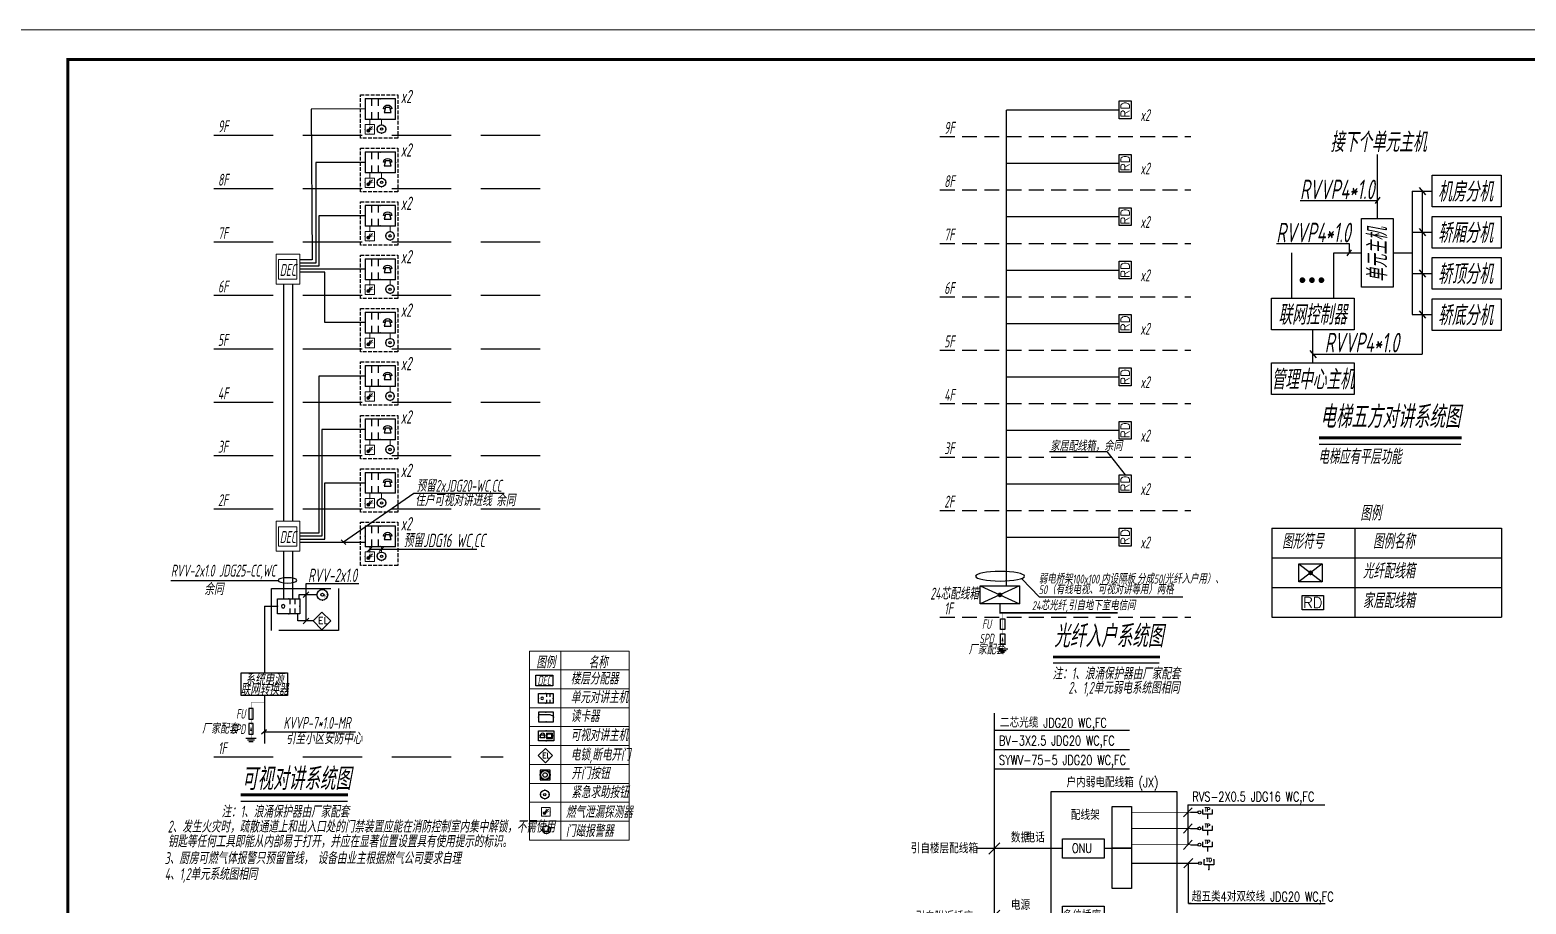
# Model space of a CAD drawing. Extents: x 5031545 to 5313844, y -886381 to -283477.
# Drawn here: x 5230969 to 5281361, y -737644 to -708181 of the extents above; entities that cross this region are included whole.
import ezdxf
from ezdxf.enums import TextEntityAlignment as Align

# ---------------------------------------------------------------- set-up
doc = ezdxf.new("R2010")
doc.units = 0
doc.header["$LTSCALE"] = 1000
doc.header["$MEASUREMENT"] = 0
doc.linetypes.add('DASH', pattern=[0.35, 0.25, -0.1])
doc.linetypes.add('DASHED', pattern=[0.75, 0.5, -0.25])
doc.layers.get('0').update_dxf_attribs({"linetype": 'CONTINUOUS'})
for name, color, linetype in [('1-弱电', 3, 'CONTINUOUS'), ('1-弱电1', 3, 'CONTINUOUS'), ('DIM-照明', 7, 'CONTINUOUS'), ('EQUIP-安防', 3, 'CONTINUOUS'), ('EQUIP-通讯', 3, 'CONTINUOUS'), ('T-消防设备', 3, 'CONTINUOUS'), ('T-通用', 7, 'CONTINUOUS'), ('TEL_TEXT', 7, 'CONTINUOUS'), ('WIRE-SECU-1', 30, 'CONTINUOUS'), ('WIRE-照明', 2, 'CONTINUOUS'), ('WIRE-通讯', 4, 'CONTINUOUS'), ('照明平面导线层', 3, 'CONTINUOUS'), ('电气', 6, 'CONTINUOUS')]:
    doc.layers.add(name, color=color, linetype=linetype)
for name, color, linetype, lineweight in [('EQUIP-消防', 3, 'CONTINUOUS', 20), ('图框', 147, 'CONTINUOUS', 20), ('文字彩图', 7, 'CONTINUOUS', 0)]:
    doc.layers.add(name, color=color, linetype=linetype, lineweight=lineweight)
doc.styles.add('-黑体', font='simhei.ttf', dxfattribs={"width": 0.8})
doc.styles.add('1常用弱电', font='SIMPLEX.shx', dxfattribs={"width": 0.8, "height": 3.5, "bigfont": 'HZTXT.shx'})
doc.styles.add('_COMPLEX', font='COMPLEX', dxfattribs={"width": 0.6})
doc.styles.add('_TCH_LABEL', font='COMPLEX', dxfattribs={"bigfont": 'GBCBIG'})
doc.styles.add('_TEL_DIM', font='simplex.shx', dxfattribs={"width": 0.8, "height": 3.5, "bigfont": 'hztxt.shx'})
doc.styles.add('DX', font='romans.shx', dxfattribs={"width": 0.8, "bigfont": 'hztxt.shx'})
doc.styles.add('HZTXT', font='gbeitc.shx', dxfattribs={"width": 0.8, "height": 400, "bigfont": 'hztxt.shx'})
doc.styles.add('SM1', font='realsz.shx', dxfattribs={"width": 0.75, "bigfont": 'realhz.shx'})
doc.styles.get("Standard").update_dxf_attribs({"font": 'gbenor.shx', "bigfont": 'gbcbig.shx'})

# ---------------------------------------------------------------- blocks, each defined once
blk = doc.blocks.new('$equip$00002647')
at = {"linetype": 'Continuous'}
for p, q in [((-0.63, -0.415), (-0.63, 0.415)), ((-0.63, -0.415), (-0.63, 0.415)), ((-0.63, 0.415), (0.62, 0.415)), ((0.066, 0.129), (0.066, 0.415)), ((0.345, 0.129), (0.345, 0.415)), ((0.62, 0.415), (0.62, -0.415)), ((0.62, -0.415), (-0.63, -0.415)), ((0.066, -0.415), (0.066, -0.129)), ((0.345, -0.415), (0.345, -0.129))]:
    blk.add_line(p, q, dxfattribs=at)
at = {"const_width": 0.05}
blk.add_lwpolyline([(-0.63, 0.415), (0.62, 0.415), (0.62, -0.415), (-0.63, -0.415), (-0.63, 0.415), (0.62, 0.415)], dxfattribs=at)
at = {"linetype": 'Continuous'}
for start, end in [(0, 180), (180, 0)]:
    blk.add_arc((-0.32, 0), 0.1, start, end, dxfattribs=at)
at = {"color": 1}
for p in [(-0.63, 0), (-0.005, 0.415), (0.62, 0), (-0.005, -0.415)]:
    blk.add_point(p, dxfattribs=at)
at = {"color": 7, "style": '_TEL_DIM', "flags": 1}
blk.add_attdef('A', text='', height=0.000025, dxfattribs=at).set_placement((0, 0), align=Align.MIDDLE_CENTER)
blk = doc.blocks.new('3电锁')
at = {"layer": '1-弱电1'}
for p, q in [((0, 743), (-372, 372)), ((372, 372), (0, 743)), ((-372, 372), (0, 0)), ((0, 0), (372, 372))]:
    blk.add_line(p, q, dxfattribs=at)
at = {"layer": '1-弱电1', "style": '1常用弱电'}
blk.add_text('EL', height=277.7, dxfattribs=at).set_placement((-160, 247))
blk = doc.blocks.new('$equip$00002479')
at = {"const_width": 0.04}
blk.add_lwpolyline([(-0.3, 0, 1), (0.3, 0, 1), (-0.3, 0, 0.942883)], format="xyb", dxfattribs=at)
for radius in [0.3, 0.0841]:
    blk.add_circle((0, 0), radius)
for p in [(-0.3, 0), (0, 0.3), (0.3, 0), (0, -0.3)]:
    blk.add_point(p)
at = {"color": 7, "style": '_TEL_DIM', "flags": 1}
blk.add_attdef('A', text='', height=0.00002, dxfattribs=at).set_placement((0, 0), align=Align.MIDDLE_CENTER)
blk = doc.blocks.new('$equip$00001887')
at = {"color": 0, "linetype": 'Continuous'}
for p, q in [((-0.75, 0.5), (0.75, 0.5)), ((-0.75, -0.5), (-0.75, 0.5)), ((-0.63, 0.02), (-0.53, 0.02)), ((-0.59, -0.21), (-0.51, 0.09)), ((-0.51, 0.09), (-0.51, 0.09)), ((-0.51, 0.09), (-0.22, 0.09)), ((-0.22, 0.09), (-0.14, -0.21)), ((-0.19, 0.02), (-0.09, 0.02)), ((0.03, 0.26), (0.03, -0.26)), ((0.03, 0.26), (0.61, 0.26)), ((0.08, 0.17), (0.16, 0.18)), ((0.08, 0.17), (0.08, -0.16)), ((0.16, 0.18), (0.22, 0.2)), ((0.22, 0.2), (0.27, 0.21)), ((0.27, 0.21), (0.32, 0.21)), ((0.32, 0.21), (0.36, 0.21)), ((0.36, 0.21), (0.42, 0.2)), ((0.42, 0.2), (0.48, 0.18)), ((0.48, 0.18), (0.56, 0.17)), ((0.56, -0.16), (0.56, 0.17)), ((0.61, -0.26), (0.61, 0.26)), ((0.75, 0.5), (0.75, -0.5)), ((0.75, -0.5), (-0.75, -0.5)), ((-0.14, -0.21), (-0.59, -0.21)), ((0.03, -0.26), (0.61, -0.26)), ((0.16, -0.18), (0.08, -0.16)), ((0.22, -0.19), (0.16, -0.18)), ((0.27, -0.2), (0.22, -0.19)), ((0.32, -0.2), (0.27, -0.2)), ((0.36, -0.2), (0.32, -0.2)), ((0.42, -0.19), (0.36, -0.2)), ((0.48, -0.18), (0.42, -0.19)), ((0.56, -0.16), (0.48, -0.18))]:
    blk.add_line(p, q, dxfattribs=at)
blk.add_arc((-0.36, -0.02), 0.27, 6.9897, 173.0103, dxfattribs=at)
for p in [(-0.75, 0), (0, 0.5), (0.75, 0), (0, -0.5)]:
    blk.add_point(p)
at = {"layer": 'TEL_TEXT', "style": '_TEL_DIM', "flags": 1}
blk.add_attdef('A', text='', height=0.00002, dxfattribs=at).set_placement((0, 0), align=Align.MIDDLE_CENTER)
blk = doc.blocks.new('3开门按钮')
at = {"layer": '1-弱电1'}
for p, q in [((-250, 500), (-250, 0)), ((250, 500), (-250, 500)), ((-250, 0), (250, 0)), ((250, 0), (250, 500))]:
    blk.add_line(p, q, dxfattribs=at)
for major_axis, start_param, end_param in [((-1, 249), 2.35396, 8.637145), ((0, 226), -0.7841767626591614, 5.499008544520425), ((-1, 113), 2.351312, 8.634497)]:
    blk.add_ellipse((3, 251), major_axis=major_axis, ratio=1, start_param=start_param, end_param=end_param, dxfattribs=at)
blk = doc.blocks.new('$equip$00001600')
for p, q in [((0.5, 0), (-0.5, 0)), ((-0.5, 0), (-0.5, -1)), ((0.5, -1), (0.5, 0)), ((-0.5, -1), (0.5, -1)), ((-0.15, -0.65), (0.3, -0.2)), ((-0.15, -0.65), (0.05, -0.2)), ((-0.15, -0.65), (0.3, -0.45))]:
    blk.add_line(p, q)
blk.add_circle((-0.15, -0.65), 0.158)
for p in [(0, 0), (-0.5, -0.5), (0, -1), (0.5, -0.5)]:
    blk.add_point(p)
for points in [[(-0.29, -0.57), (-0.01, -0.57), (-0.31, -0.65), (0.01, -0.65)], [(-0.29, -0.73), (-0.01, -0.73), (-0.31, -0.65), (0.01, -0.65)], [(-0.23, -0.51), (-0.07, -0.51), (-0.29, -0.57), (-0.01, -0.57)], [(-0.23, -0.79), (-0.07, -0.79), (-0.29, -0.73), (-0.01, -0.73)], [(-0.15, -0.49), (-0.15, -0.49), (-0.23, -0.51), (-0.07, -0.51)], [(-0.15, -0.81), (-0.15, -0.81), (-0.23, -0.79), (-0.07, -0.79)]]:
    blk.add_solid(points)
at = {"flags": 9}
blk.add_attdef('A', (0, 0), '', height=0.00002, dxfattribs=at)
blk.add_attdef('B', text='', height=0.4, dxfattribs=at).set_placement((0.78, -0.7), align=Align.MIDDLE_CENTER)
blk = doc.blocks.new('$equip$00002617')
for p, q in [((0.63, 0.42), (-0.62, 0.42)), ((-0.62, 0.42), (-0.62, -0.41)), ((-0.62, 0.22), (0.33, 0.22)), ((0.33, 0.22), (0.63, 0.08)), ((0.63, -0.41), (0.63, 0.42)), ((-0.62, -0.41), (0.63, -0.41))]:
    blk.add_line(p, q)
at = {"linetype": 'Continuous', "const_width": 0.04}
blk.add_lwpolyline([(-0.62, 0.42), (0.63, 0.42), (0.63, -0.41), (-0.62, -0.41)], close=True, dxfattribs=at)
at = {"color": 1}
for p in [(-0.62, 0), (0, 0.42), (0.63, 0), (0.02, -0.41)]:
    blk.add_point(p, dxfattribs=at)
at = {"color": 7, "style": '_TEL_DIM', "flags": 1}
blk.add_attdef('A', text='', height=0.000025, dxfattribs=at).set_placement((0, 0), align=Align.MIDDLE_CENTER)
blk = doc.blocks.new('$equip$00002628')
at = {"linetype": 'Continuous'}
for p, q in [((-0.625, 0.415), (0.625, 0.415)), ((-0.625, -0.415), (-0.625, 0.415)), ((-0.472, 0.01), (-0.409, 0.01)), ((-0.446, -0.138), (-0.395, 0.058)), ((-0.395, 0.058), (-0.395, 0.058)), ((-0.395, 0.058), (-0.206, 0.058)), ((-0.206, 0.058), (-0.155, -0.138)), ((-0.191, 0.01), (-0.129, 0.01)), ((0.071, 0.129), (0.071, 0.415)), ((0.35, 0.129), (0.35, 0.415)), ((0.625, 0.415), (0.625, -0.415)), ((0.625, -0.415), (-0.625, -0.415)), ((-0.155, -0.138), (-0.446, -0.138)), ((0.071, -0.415), (0.071, -0.129)), ((0.35, -0.415), (0.35, -0.129))]:
    blk.add_line(p, q, dxfattribs=at)
at = {"const_width": 0.04}
blk.add_lwpolyline([(-0.625, 0.415), (0.625, 0.415), (0.625, -0.415), (-0.625, -0.415), (-0.625, 0.415), (0.625, 0.415)], dxfattribs=at)
at = {"linetype": 'Continuous'}
blk.add_arc((-0.3, -0.011), 0.173, 6.98974, 173.01026, dxfattribs=at)
for p in [(-0.625, 0), (0, 0.415), (0, -0.415), (0.625, 0)]:
    blk.add_point(p)
at = {"color": 7, "style": '_TEL_DIM', "flags": 1}
blk.add_attdef('A', text='', height=0.000025, dxfattribs=at).set_placement((0, 0), align=Align.MIDDLE_CENTER)
blk = doc.blocks.new('A$C18BE6784')
at = {"layer": 'EQUIP-安防', "linetype": 'ByBlock', "xscale": 400, "yscale": 400, "zscale": 400}
blk.add_blockref('$equip$00002479', (-47, 62), dxfattribs=at)
at = {"layer": 'EQUIP-安防', "color": 7, "linetype": 'ByBlock', "style": 'SM1', "width": 0.75}
blk.add_text('K', height=71.8, dxfattribs=at).set_placement((0, 0))
blk = doc.blocks.new('CNS-FXX')
blk.add_lwpolyline([(0, -307), (0, 307), (782, 307), (782, -307)], close=True)
at = {"layer": 'T-通用', "linetype": 'Continuous'}
for p, q in [((782, 307), (0, -307)), ((0, 307), (782, -307))]:
    blk.add_line(p, q, dxfattribs=at)
at = {"layer": 'T-通用', "linetype": 'Continuous', "const_width": 79.4}
blk.add_lwpolyline([(351, 0, 1), (431, 0, 1)], format="xyb", close=True, dxfattribs=at)
blk = doc.blocks.new('CNS-TC4')
at = {"color": 130}
blk.add_lwpolyline([(-300, 200), (300, 200), (300, -200), (-300, -200)], close=True, dxfattribs=at)
at = {"color": 7, "style": '1常用弱电'}
blk.add_text('RD', height=300, dxfattribs=at).set_placement((0, 0), align=Align.MIDDLE)
blk = doc.blocks.new('$equip$00002621')
for p, q in [((-0.19, 0.1), (-0.19, -0.1)), ((0.19, -0.1), (0.19, 0.1)), ((-0.19, -0.1), (0.19, -0.1))]:
    blk.add_line(p, q)
at = {"const_width": 0.04}
blk.add_lwpolyline([(-0.3, 0, 1), (0.3, 0, 1), (-0.3, 0, 0.702733)], format="xyb", dxfattribs=at)
blk.add_circle((0, 0), 0.3)
at = {"color": 1}
for p in [(-0.3, 0), (0, 0.3), (0.3, 0), (0, -0.3)]:
    blk.add_point(p, dxfattribs=at)
at = {"color": 7, "style": '_TEL_DIM', "flags": 1}
blk.add_attdef('A', text='', height=0.000025, dxfattribs=at).set_placement((0, 0), align=Align.MIDDLE_CENTER)
blk = doc.blocks.new('A$C4AE13D6C')
at = {"linetype": 'ByBlock'}
for p, q in [((877, 1052), (877, 3213)), ((2284, 2100), (2495, 1853)), ((-1726, 1662), (877, 1662)), ((955, 1768), (800, 1556)), ((2052, 1976), (2052, -2188)), ((2052, 1976), (2728, 1976)), ((2390, 1976), (2390, -3524)), ((2052, 588), (2728, 588)), ((2284, 712), (2495, 465)), ((-2525, 210), (-77, 210)), ((0, 0), (-154, -212)), ((-77, 210), (-77, -106)), ((-2000, -1633), (-2000, -106)), ((-588, -1633), (-588, -106)), ((-588, -106), (342, -106)), ((1412, -106), (2052, -106)), ((2052, -800), (2728, -800)), ((2284, -677), (2495, -924)), ((2052, -2188), (2728, -2188)), ((2284, -2065), (2495, -2312)), ((-1294, -3815), (-1294, -2703)), ((-1400, -3401), (-1188, -3648)), ((-1294, -3524), (2390, -3524))]:
    blk.add_line(p, q, dxfattribs=at)
for points in [[(2728, 2511), (5043, 2511), (5043, 1441), (2728, 1441)], [(342, -1264), (342, 1052), (1412, 1052), (1412, -1264)], [(2728, 1123), (5043, 1123), (5043, 53), (2728, 53)], [(2728, -265), (5043, -265), (5043, -1335), (2728, -1335)], [(-2688, -1633), (100, -1633), (100, -2703), (-2688, -2703)], [(2728, -1653), (5043, -1653), (5043, -2723), (2728, -2723)], [(-2688, -3815), (100, -3815), (100, -4885), (-2688, -4885)]]:
    blk.add_lwpolyline(points, close=True, dxfattribs=at)
at = {"layer": 'DIM-照明', "color": 7, "ltscale": 4}
blk.add_line((-1088, -6553), (3692, -6553), dxfattribs=at)
at = {"layer": 'DIM-照明', "const_width": 96}
for points in [[(-1694, -1027, 1), (-1598, -1027, 1)], [(-1374, -1027, 1), (-1278, -1027, 1)], [(-1054, -1027, 1), (-958, -1027, 1)]]:
    blk.add_lwpolyline(points, format="xyb", close=True, dxfattribs=at)
at = {"layer": 'DIM-照明', "color": 7, "ltscale": 4, "const_width": 98.5}
blk.add_lwpolyline([(-1089, -6337), (3716, -6337)], dxfattribs=at)
at = {"layer": 'DIM-照明', "color": 7, "style": 'HZTXT', "width": 0.7}
for s, p in [('接下个单元主机', (-705, 3623)), ('RVVP4*1.0', (-1728, 2029)), ('机房分机', (2916, 1949)), ('RVVP4*1.0', (-2527, 577)), ('轿厢分机', (2916, 560)), ('轿顶分机', (2916, -828)), ('联网控制器', (-2464, -2196)), ('轿底分机', (2916, -2216)), ('RVVP4*1.0', (-896, -3132)), ('管理中心主机', (-2697, -4378))]:
    blk.add_text(s, height=660, dxfattribs=at).set_placement(p, align=Align.MIDDLE_LEFT)
blk.add_text('单元主机', height=660, rotation=90, dxfattribs=at).set_placement((883, -1092), align=Align.MIDDLE_LEFT)
blk.add_text('电梯五方对讲系统图', height=750, dxfattribs=at).set_placement((-1055, -6009))
at = {"layer": 'DIM-照明', "style": 'HZTXT', "width": 0.7}
blk.add_text('电梯应有平层功能', height=500, dxfattribs=at).set_placement((-1116, -7226))
blk = doc.blocks.new('A$C34D655C4')
at = {"layer": 'T-消防设备', "linetype": 'Continuous'}
blk.add_lwpolyline([(-843, -223), (-843, 390), (483, 390), (483, -223)], close=True, dxfattribs=at)
at = {"layer": 'T-通用', "linetype": 'Continuous'}
for p, q in [((483, 390), (-843, -223)), ((-843, 390), (483, -223))]:
    blk.add_line(p, q, dxfattribs=at)
at = {"layer": 'T-通用', "linetype": 'Continuous', "const_width": 79.4}
blk.add_lwpolyline([(-220, 83, 1), (-141, 83, 1)], format="xyb", close=True, dxfattribs=at)
blk = doc.blocks.new('_LINKPT1')
blk.add_line((0, 0), (0, 0))
blk = doc.blocks.new('M_X40NMK')
for p, q in [((-0.5, 0.5), (-0.5, 1)), ((0.5, 0.5), (-0.5, 0.5)), ((0, 0.5), (0, 0)), ((0.5, 1), (0.5, 0.5))]:
    blk.add_line(p, q)
at = {"xscale": 0.002, "yscale": 0.002, "zscale": 0.002}
blk.add_blockref('_LINKPT1', (0, 0), dxfattribs=at)
at = {"style": '_COMPLEX', "width": 0.8, "flags": 8}
blk.add_attdef('$TEXT$', text='', height=0.4, dxfattribs=at).set_placement((0, 1), align=Align.MIDDLE_CENTER)
at = {"width": 0.8, "flags": 9}
blk.add_attdef('A', (0, 0), '', height=0.00002, dxfattribs=at)
blk = doc.blocks.new('00DX001_5-424')
blk.add_line((0, 0), (12.5, 0))
blk.add_circle((15, 0), 2.5)
blk = doc.blocks.new('$equip$00001382')
for p, q in [((-0.5, 0.5), (-0.5, 1)), ((0.5, 0.5), (-0.5, 0.5)), ((0, 0.5), (0, 0)), ((0.5, 1), (0.5, 0.5))]:
    blk.add_line(p, q)
for p in [(-0.5, 1), (0, 0.5), (0, 0), (0.5, 1)]:
    blk.add_point(p)
at = {"style": '_TCH_LABEL', "flags": 8}
blk.add_attdef('$TEXT$', text='', height=0.4, dxfattribs=at).set_placement((0, 1), align=Align.MIDDLE_CENTER)
at = {"style": '_TCH_LABEL', "flags": 9}
blk.add_attdef('A', (0, 0), '', height=0.00002, dxfattribs=at)
blk = doc.blocks.new('M_X41FTT')
for p, q in [((-0.5, 0.5), (-0.5, 1)), ((0.5, 0.5), (-0.5, 0.5)), ((0, 0.5), (0, 0)), ((0.5, 1), (0.5, 0.5))]:
    blk.add_line(p, q)
at = {"xscale": 0.002, "yscale": 0.002, "zscale": 0.002}
blk.add_blockref('_LINKPT1', (0, 0), dxfattribs=at)
at = {"style": '_COMPLEX', "width": 0.8, "flags": 8}
blk.add_attdef('$TEXT$', text='', height=0.4, dxfattribs=at).set_placement((0, 1), align=Align.MIDDLE_CENTER)
at = {"width": 0.8, "flags": 9}
blk.add_attdef('A', (0, 0), '', height=0.00002, dxfattribs=at)
blk = doc.blocks.new('$equip$00001429')
for p, q in [((-0.5, 0.5), (0.5, 0.5)), ((0, 0), (0, 0.5))]:
    blk.add_line(p, q)
blk.add_arc((0, 0.5), 0.5, 0, 180)
for p in [(0, 1), (-0.5, 0.5), (0, 0), (0.5, 0.5)]:
    blk.add_point(p)
at = {"style": '_TCH_LABEL', "flags": 9}
blk.add_attdef('A', (0, 0), '', height=0.00002, dxfattribs=at)
blk = doc.blocks.new('DGASDGSDGASDGSAG')
for p, q in [((646042, -71350), (646045, -60539)), ((646045, -61255), (651729, -61255)), ((646045, -62071), (651729, -62071)), ((646045, -62886), (651729, -62886)), ((648435, -73008), (648435, -63847)), ((648435, -63847), (653720, -63847)), ((653720, -63847), (653720, -73008)), ((654003, -64913), (654375, -64525)), ((654191, -64396), (654189, -66085)), ((654191, -64396), (659951, -64396)), ((654003, -65594), (654375, -65206)), ((645810, -66484), (646275, -66000)), ((654003, -66279), (654375, -65892)), ((645289, -66234), (648905, -66234)), ((650666, -66234), (650996, -66234)), ((654024, -67056), (654396, -66669)), ((651838, -66860), (654322, -66860)), ((654212, -68563), (654210, -66862)), ((654213, -68349), (654212, -68348)), ((654324, -68563), (654212, -68563)), ((654213, -68563), (659972, -68563)), ((645239, -69073), (648905, -69073)), ((645810, -69323), (646275, -68839)), ((650188, -71159), (650819, -70542)), ((650819, -70542), (654447, -70542)), ((653838, -70736), (654210, -70348)), ((654019, -70542), (654019, -73083)), ((645810, -71592), (646275, -71107)), ((645239, -71342), (649529, -71342)), ((650188, -71550), (650789, -72161)), ((650288, -71351), (654447, -71351)), ((650789, -72161), (654441, -72161)), ((653838, -72336), (654210, -71949)), ((653720, -73008), (648435, -73008)), ((654019, -73083), (659779, -73083)), ((648049, -74062), (654271, -74062))]:
    blk.add_line(p, q)
for points in [[(650996, -64473), (651817, -64473), (651817, -66234), (650996, -66234)], [(648905, -66650), (648905, -65830), (650666, -65830), (650666, -66650)], [(650996, -66234), (651817, -66234), (651817, -67921), (650996, -67921)], [(648905, -69495), (648905, -68674), (650666, -68674), (650666, -69495)]]:
    blk.add_lwpolyline(points, close=True)
for points, const_width in [([(651817, -64717), (654613, -64717)], 35), ([(651817, -65398), (654613, -65398)], 35), ([(651817, -66083), (654613, -66083)], 35), ([(645289, -66234), (648905, -66234)], 35), ([(651838, -66860), (654634, -66860)], 35), ([(645239, -69073), (648435, -69073)], 35), ([(650188, -71159), (650819, -70542)], 35), ([(650819, -70542), (654447, -70542)], 35), ([(645239, -71342), (649538, -71351)], 35), ([(650188, -71550), (650789, -72161)], 35), ([(650288, -71351), (654447, -71351)], 35), ([(650789, -72161), (654454, -72160)], 35), ([(648049, -73972), (654271, -73972)], 30)]:
    blk.add_lwpolyline(points, dxfattribs=dict(const_width=const_width))
at = {"xscale": 25, "yscale": 25, "zscale": 25}
for p in [(654301, -64717), (654301, -65398), (654301, -66083), (654322, -66860), (654134, -70541), (654134, -71351), (654141, -72160)]:
    blk.add_blockref('00DX001_5-424', p, dxfattribs=at)
at = {"xscale": 400, "yscale": 400, "zscale": 400}
for name, p, values in [('M_X40NMK', (655012, -64997), {'$TEXT$': 'TP'}), ('M_X40NMK', (655012, -65683), {'$TEXT$': 'TP'}), ('M_X40NMK', (655012, -66368), {'$TEXT$': 'TP'}), ('M_X41FTT', (654871, -70832), {'$TEXT$': 'TV'}), ('M_X41FTT', (654871, -71642), {'$TEXT$': 'TV'}), ('M_X41FTT', (654871, -72451), {'$TEXT$': 'TV'})]:
    blk.add_blockref(name, p, dxfattribs=at).add_auto_attribs(values)
at = {"ltscale": 0.5, "xscale": 400, "yscale": 400, "zscale": 400}
blk.add_blockref('$equip$00001382', (655077, -67125), dxfattribs=at).add_auto_attribs({'$TEXT$': 'TD'})
at = {"xscale": 750, "yscale": 750, "zscale": 750, "rotation": 270}
blk.add_blockref('$equip$00001429', (649538, -71351), dxfattribs=at)
at = {"style": 'DX', "width": 0.75}
for s, p in [('二芯光缆 JDG20 WC,FC', (646277, -61146)), ('BV-3X2.5 JDG20 WC,FC', (646235, -61900)), ('SYWV-75-5 JDG20 WC,FC', (646235, -62716)), ('RVS-2X0.5 JDG16 WC,FC', (654381, -64259)), ('超五类4对双绞线 JDG20 WC,FC', (654355, -68473)), ('SYWV-75-5 JDG20 WC,FC', (654209, -72946))]:
    blk.add_text(s, height=400, dxfattribs=at).set_placement(p)
for s, height, style, width, p in [('户内弱电配线箱 (JX)', 400, 'DX', 0.75, (651011, -63659)), ('配线架', 400, 'DX', 0.75, (649871, -65038)), ('引自楼层配线箱', 400, 'DX', 0.75, (643936, -66443)), ('数据', 400, 'DX', 0.75, (647142, -65988)), ('电话', 400, 'DX', 0.75, (647761, -65986)), ('ONU', 400, 'DX', 0.75, (649730, -66426)), ('电源', 400, 'DX', 0.75, (647142, -68827)), ('引自附近插座', 400, 'DX', 0.75, (643936, -69318)), ('多位插座', 400, 'DX', 0.75, (649730, -69271)), ('引自楼层配线箱', 400, 'DX', 0.75, (643936, -71551)), ('电视', 400, 'DX', 0.75, (647142, -71096)), ('户内弱电配线箱接线图', 480, '-黑体', 0.8, (651175, -73808)), ('电话、电视、网络插座数量以平面图为准', 300, '-黑体', 0.8, (651171, -74453)), ('2个TD或TV、3个TO或TP共管时穿PC25管', 300, '-黑体', 0.8, (651008, -74944))]:
    blk.add_text(s, height=height, dxfattribs=dict(style=style, width=width)).set_placement(p, align=Align.CENTER)

msp = doc.modelspace()

# ---------------------------------------------------------------- linework, layer by layer
at = {"layer": 'DIM-照明', "color": 84, "linetype": 'DASHED', "ltscale": 4}
for p, q in [((5237158.5, -711725.3, -6448.9), (5248221.7, -711725.3, 51223.3)), ((5237158.5, -713525.3, -6448.9), (5248221.7, -713525.3, 51225.6)), ((5237158.5, -715325.3, -6448.9), (5248221.7, -715325.3, 51227.9)), ((5237158.5, -717125.3, -6448.9), (5248221.7, -717125.3, 51230.1)), ((5237158.5, -717125.3, 940.7), (5248221.7, -717125.3, 58628.8)), ((5237158.5, -718925.3, 940.7), (5248221.7, -718925.3, 58631.1)), ((5237158.5, -720725.3, 940.7), (5248221.7, -720725.3, 58631.1)), ((5237158.5, -722525.3, 940.7), (5248221.7, -722525.3, 58631.1)), ((5237158.5, -724325.3, 940.7), (5248221.7, -724325.3, 58631.1)), ((5237158.5, -732684, 940.7), (5246909.7, -732684, 51789.7))]:
    msp.add_line(p, q, dxfattribs=at)
at = {"layer": 'DIM-照明', "color": 84, "linetype": 'DASHED'}
for p, q in [((5261617.2, -711775.3), (5270068.5, -711775.3)), ((5261617.2, -713575.3), (5270068, -713575.3)), ((5261617.2, -715375.3), (5270067.5, -715375.3)), ((5261617.2, -717175.3), (5270067, -717175.3)), ((5261617.2, -718975.3), (5270064.5, -718975.3)), ((5261617.2, -720775.3), (5270064.5, -720775.3)), ((5261617.2, -722575.3), (5270064.5, -722575.3)), ((5261617.2, -724375.3), (5270064.5, -724375.3)), ((5261617.2, -727975.3), (5270064.5, -727975.3))]:
    msp.add_line(p, q, dxfattribs=at)
at = {"layer": 'DIM-照明', "color": 7}
for p, q in [((5265312.7, -722391), (5267242.3, -722391)), ((5265312.7, -722391), (5267242.3, -722391)), ((5267242.3, -722391), (5267858.8, -723175.3)), ((5267242.3, -722391), (5267858.8, -723175.3)), ((5267242.3, -722391), (5267858.8, -723175.3)), ((5264961.6, -727283.9), (5264375.2, -726677.1)), ((5264961.6, -727283.9), (5269794.7, -727283.9))]:
    msp.add_line(p, q, dxfattribs=at)
at = {"layer": 'DIM-照明'}
for p, q in [((5272801.3, -724974.8), (5272801.3, -727974.8)), ((5272801.3, -724974.8), (5280532.3, -724974.8)), ((5275595.9, -724974.8), (5275595.9, -727974.8)), ((5280532.3, -724974.8), (5280532.3, -727974.8)), ((5272801.3, -725974.8), (5280532.3, -725974.8)), ((5272801.3, -726974.8), (5280532.3, -726974.8)), ((5272801.3, -727974.8), (5280532.3, -727974.8))]:
    msp.add_line(p, q, dxfattribs=at)
at = {"layer": 'DIM-照明', "color": 7, "ltscale": 4}
for p, q in [((5265430, -729511, 0), (5269006.4, -729511, 0)), ((5238067.3, -734174, -13883.2), (5241662, -734174, -13883.2))]:
    msp.add_line(p, q, dxfattribs=at)
at = {"layer": 'DIM-照明', "color": 84, "linetype": 'DASHED', "ltscale": 4, "elevation": 66423.1}
msp.add_lwpolyline([(5239109.1, -727006.4), (5241356.3, -727006.4), (5241356.3, -728423.3), (5239109.1, -728423.3)], close=True, dxfattribs=at)
at = {"layer": 'DIM-照明', "color": 7, "ltscale": 4, "const_width": 98.5, "elevation": 0}
msp.add_lwpolyline([(5265428.9, -729316.8), (5269028.1, -729316.8)], dxfattribs=at)
at = {"layer": 'DIM-照明', "color": 7, "extrusion": (0, 0, -1)}
msp.add_ellipse((5263644.2, -726594.7), major_axis=(825.2, 0), ratio=0.1943547, start_param=-1.5707963, end_param=4.712389, dxfattribs=at)
at = {"layer": 'EQUIP-安防', "elevation": -13883.2}
msp.add_lwpolyline([(5248010.4, -729928), (5248582, -729928), (5248582, -730284.5), (5248010.4, -730284.5)], close=True, dxfattribs=at)
at = {"layer": 'EQUIP-消防', "ltscale": 5}
for p, q in [((5242414, -711188.5, 47985.1), (5242414, -711374.6, 47985.1)), ((5242812.9, -711188.5, -17497.3), (5242812.9, -711378.1, -17497.3)), ((5242414, -712988.5, 47987.4), (5242414, -713174.6, 47987.4)), ((5242812.9, -712988.5, -17495), (5242812.9, -713178.1, -17495)), ((5242414, -714788.5, 47987.4), (5242414, -714974.6, 47987.4)), ((5243096.6, -714788.5, 47987.4), (5243096.6, -714978.1, 47987.4)), ((5242414, -716588.5, 47987.4), (5242414, -716774.6, 47987.4)), ((5243096.6, -716588.5, 47987.4), (5243096.6, -716778.1, 47987.4)), ((5242414, -718388.5, 66423.2), (5242414, -718574.6, 66423.2)), ((5243096.7, -718388.5, 66423.1), (5243096.7, -718578.1, 66423.1)), ((5242414, -720188.5, 66423.2), (5242414, -720374.6, 66423.2)), ((5243096.6, -720188.5, 66423.2), (5243096.6, -720378.1, 66423.2)), ((5242414, -721988.5, 66423.2), (5242414, -722174.6, 66423.2)), ((5243096.6, -721988.5, 66423.2), (5243096.6, -722178.1, 66423.2)), ((5242414, -723788.5, 66423.2), (5242414, -723974.6, 66423.2)), ((5242812.9, -723788.5, 940.8), (5242812.9, -723978.1, 940.8)), ((5242414, -725588.5, 66423.2), (5242414, -725774.6, 66423.2)), ((5242812.9, -725588.5, 940.8), (5242812.9, -725778.1, 940.8))]:
    msp.add_line(p, q, dxfattribs=at)
at = {"layer": 'EQUIP-通讯', "linetype": 'Continuous'}
for p, q in [((5263856.6, -710875.3), (5267658.8, -710875.3)), ((5263856.6, -712675.3), (5267658.8, -712675.3)), ((5263856.6, -714475.3), (5267658.8, -714475.3)), ((5263856.6, -716275.3), (5267658.8, -716275.3)), ((5263856.6, -718075.3), (5267658.8, -718075.3)), ((5263856.6, -719875.3), (5267658.8, -719875.3)), ((5263856.6, -721675.3), (5267658.8, -721675.3)), ((5263856.6, -723475.3), (5267658.8, -723475.3)), ((5263856.6, -725275.3), (5267658.8, -725275.3)), ((5263554, -729037.6), (5263902, -729037.6)), ((5263607.7, -729092.6), (5263847.9, -729092.6)), ((5263656.5, -729147.7), (5263798.6, -729147.7)), ((5238591, -732060.4, -6448.9), (5238243, -732060.4, -6448.9)), ((5238537.4, -732115.5, -6448.9), (5238297.1, -732115.5, -6448.9)), ((5238488.5, -732170.6, -6448.9), (5238346.5, -732170.6, -6448.9))]:
    msp.add_line(p, q, dxfattribs=at)
at = {"layer": 'EQUIP-通讯'}
for p, q in [((5239508, -716751.9, -11780.3), (5239508, -724741.2, 940.8)), ((5239807.7, -716751.9, -11780.3), (5239807.7, -724741.2, 940.8)), ((5239508, -725751.9, 940.8), (5239508, -727358, 940.8)), ((5239807.7, -725751.9, 940.8), (5239807.7, -727358, 940.8)), ((5238863.9, -727607, 940.7), (5239311.8, -727607, 940.7)), ((5238863.9, -727607, 940.7), (5238863.9, -729851, 940.7)), ((5240637.9, -727219.1, 131905.6), (5240027.5, -727219.1, 131905.6)), ((5240027.5, -727219.1, 131905.6), (5240027.5, -727358, 940.7)), ((5239997.2, -728099.9, 131905.6), (5239997.2, -727856, 940.7)), ((5240504, -728099.9, 131905.6), (5239997.2, -728099.9, 131905.6)), ((5238863.9, -730614.6, 940.7), (5238863.9, -732236.5, 940.7))]:
    msp.add_line(p, q, dxfattribs=at)
for points, elevation in [([(5242254.5, -710846.5), (5240446, -710847.5), (5240474.7, -715929.5), (5240061.7, -715928.4)], -17497.3), ([(5242254.5, -712646.5), (5240602.9, -712646.5), (5240603, -716046.5), (5240061.7, -716046.5)], -17495), ([(5242254.5, -714446.5), (5240702.9, -714446.5), (5240703, -716146.5), (5240061.7, -716146.5)], -17495), ([(5242254.5, -716246.5), (5240802.9, -716246.5), (5240803, -716246.5), (5240061.7, -716246.5)], -17495), ([(5242254.5, -718046.5), (5240896.9, -718046.5), (5240896.9, -716346.5), (5240061.7, -716346.5)], -17495), ([(5242254.6, -719846.5), (5240703, -719846.5), (5240703, -725146.5), (5240061.7, -725146.5)], 940.8), ([(5242254.6, -721646.5), (5240803, -721646.5), (5240803, -725246.5), (5240061.7, -725246.5)], 940.8), ([(5240061.7, -725346.5), (5240897, -725346.5), (5240897, -723446.5), (5242254.6, -723446.5)], 940.8), ([(5240061.7, -725446.5), (5242254.6, -725446.5)], 940.8)]:
    msp.add_lwpolyline(points, dxfattribs=dict(at, elevation=elevation))
at = {"layer": 'EQUIP-通讯', "linetype": 'Continuous'}
for points, elevation in [([(5263654.6, -728032.4), (5263801.4, -728032.4), (5263801.4, -728386.7), (5263654.6, -728386.7)], 0), ([(5263654.6, -728534), (5263801.4, -728534), (5263801.4, -728888.3), (5263654.6, -728888.3)], 0), ([(5238490.4, -731055.3), (5238343.6, -731055.3), (5238343.6, -731409.6), (5238490.4, -731409.6)], -6448.9), ([(5238490.4, -731556.9), (5238343.6, -731556.9), (5238343.6, -731911.2), (5238490.4, -731911.2)], -6448.9)]:
    msp.add_lwpolyline(points, close=True, dxfattribs=dict(at, elevation=elevation))
at = {"layer": 'EQUIP-通讯', "linetype": 'Continuous', "const_width": 14.2}
for points, elevation in [([(5263728, -727826.7), (5263728, -728579)], 0), ([(5263728, -728739.9), (5263728, -729037.6)], 0), ([(5238417, -730849.6), (5238417, -731601.9)], -6448.9), ([(5238417, -730849.6), (5238863.9, -730849.6)], -6448.9), ([(5238417, -731762.8), (5238417, -732060.4)], -6448.9)]:
    msp.add_lwpolyline(points, dxfattribs=dict(at, elevation=elevation))
at = {"layer": 'EQUIP-通讯', "linetype": 'Continuous'}
for points, elevation in [([(5263728, -728621.4, 0, 70.8, 0), (5263728, -728789.7, 70.8, 70.8, 0)], 0), ([(5238417, -731644.3, 0, 70.8, 0), (5238417, -731812.5, 70.8, 70.8, 0)], -6448.9)]:
    msp.add_lwpolyline(points, format="xyseb", dxfattribs=dict(at, elevation=elevation))
at = {"layer": 'EQUIP-通讯', "elevation": 940.7}
msp.add_lwpolyline([(5238082.6, -729851), (5239645.2, -729851), (5239645.2, -730614.6), (5238082.6, -730614.6)], close=True, dxfattribs=at)
at = {"layer": 'WIRE-SECU-1', "color": 7, "const_width": 98.5, "elevation": -13883.2}
msp.add_lwpolyline([(5238066.2, -733958.2), (5241686, -733958.2)], dxfattribs=at)
at = {"layer": 'WIRE-通讯', "linetype": 'Continuous', "const_width": 50, "elevation": 0}
for points in [[(5263856.6, -726914.9), (5263856.6, -710875.3)], [(5263640.8, -727528.4), (5263640.8, -727826.7), (5267601.1, -727826.7)]]:
    msp.add_lwpolyline(points, dxfattribs=at)
at = {"layer": '图框'}
msp.add_lwpolyline([(5229743.6, -708181), (5313843.6, -708181), (5313843.6, -767581), (5229743.6, -767581)], close=True, dxfattribs=at)
at = {"layer": '图框', "const_width": 100}
msp.add_lwpolyline([(5312843.6, -766581), (5312843.6, -709181), (5232243.6, -709181), (5232243.6, -766581)], close=True, dxfattribs=at)
at = {"layer": '文字彩图', "color": 3, "linetype": 'Continuous'}
for p, q in [((5239340, -715923.2, -17495), (5239960.5, -715923.2, -17495)), ((5239340, -716580.7, -17495), (5239340, -715923.2, -17495)), ((5239960.5, -715923.2, -17495), (5239960.5, -716580.7, -17495)), ((5239960.5, -716580.7, -17495), (5239340, -716580.7, -17495)), ((5239340, -724923.2, 940.8), (5239960.6, -724923.2, 940.8)), ((5239340, -725580.7, 940.8), (5239340, -724923.2, 940.8)), ((5239960.6, -724923.2, 940.8), (5239960.6, -725580.7, 940.8)), ((5239960.6, -725580.7, 940.8), (5239340, -725580.7, 940.8))]:
    msp.add_line(p, q, dxfattribs=at)
at = {"layer": '文字彩图', "color": 7}
for p, q in [((5247797.4, -729116.1, -13883.2), (5247797.4, -735484, -13883.2)), ((5247797.4, -729116.1, -13883.2), (5251157.3, -729116.1, -13883.2)), ((5248848.3, -729116.1, -13883.2), (5248848.3, -735484, -13883.2)), ((5251157.3, -729116.1, -13883.2), (5251157.3, -735484, -13883.2)), ((5247797.4, -729752.9, -13883.2), (5251157.3, -729752.9, -13883.2)), ((5247797.4, -730389.7, -13883.2), (5251157.3, -730389.7, -13883.2)), ((5247797.4, -731026.5, -13883.2), (5251157.3, -731026.5, -13883.2)), ((5247797.4, -731663.3, -13883.2), (5251157.3, -731663.3, -13883.2)), ((5247797.4, -732300, -13883.2), (5251157.3, -732300, -13883.2)), ((5247797.4, -732936.8, -13883.2), (5251157.3, -732936.8, -13883.2)), ((5247797.4, -733573.6, -13883.2), (5251157.3, -733573.6, -13883.2)), ((5247797.4, -734210.4, -13883.2), (5251157.3, -734210.4, -13883.2)), ((5247797.4, -734847.2, -13883.2), (5251157.3, -734847.2, -13883.2)), ((5247797.4, -735484, -13883.2), (5251157.3, -735484, -13883.2))]:
    msp.add_line(p, q, dxfattribs=at)
at = {"layer": '文字彩图'}
for points, elevation in [([(5239260.9, -716751.9), (5240061.7, -716751.9), (5240061.7, -715741.2), (5239260.9, -715741.2)], -17495), ([(5239260.9, -725751.9), (5240061.7, -725751.9), (5240061.7, -724741.2), (5239260.9, -724741.2)], 940.8)]:
    msp.add_lwpolyline(points, close=True, dxfattribs=dict(at, elevation=elevation))
at = {"layer": '照明平面导线层', "color": 7}
for p, q in [((5243895.1, -723810.8, 66423.2), (5241526.5, -725446.5, 940.8)), ((5246939.3, -723810.8, 66423.2), (5243895.1, -723810.8, 66423.2)), ((5240268, -726843.6, 66423.1), (5242041.3, -726843.6, 66423.1)), ((5240268, -728099.9, 102632.1), (5240268, -726843.6, 163132)), ((5241937.7, -731843.5, 940.7), (5238852.7, -731843.5, 940.7))]:
    msp.add_line(p, q, dxfattribs=at)
at = {"layer": '照明平面导线层', "color": 0, "ltscale": 0.5}
for p, q in [((5241447.1, -725368.6, 940.8), (5241605.9, -725524.4, 940.8)), ((5242493.4, -725607, 66423.2), (5242334.6, -725762.7, 66423.2)), ((5242892.3, -725607, 940.8), (5242733.5, -725762.7, 940.8)), ((5242414, -725684.8, 66423.2), (5246016.5, -725684.8, 66423.2)), ((5242812.9, -725684.8, 66423.2), (5245416.2, -725684.8, 66423.2)), ((5242812.9, -725684.8, 66423.2), (5245416.2, -725684.8, 66423.2)), ((5240362.4, -727124.7, 131905.6), (5240173.6, -727313.5, 131905.6)), ((5240362.4, -728005.5, 102632.1), (5240173.6, -728194.3, 102632.1)), ((5238932.1, -731765.6, 940.7), (5238773.3, -731921.3, 940.7))]:
    msp.add_line(p, q, dxfattribs=at)
at = {"layer": '照明平面导线层', "color": 0, "linetype": 'DASH', "ltscale": 0.5}
for points, elevation in [([(5242098.8, -710371), (5243358.7, -710371), (5243358.7, -711833.1), (5242098.8, -711833.1)], -17497.3), ([(5242098.8, -712171), (5243358.7, -712171), (5243358.7, -713633.1), (5242098.8, -713633.1)], -17495), ([(5242098.8, -713971), (5243358.7, -713971), (5243358.7, -715433.1), (5242098.8, -715433.1)], -17495), ([(5242098.8, -715771), (5243358.7, -715771), (5243358.7, -717233.1), (5242098.8, -717233.1)], -17495), ([(5242098.8, -717571), (5243358.7, -717571), (5243358.7, -719033.1), (5242098.8, -719033.1)], 940.7), ([(5242098.8, -719371), (5243358.7, -719371), (5243358.7, -720833.1), (5242098.8, -720833.1)], 940.7), ([(5242098.8, -721171), (5243358.7, -721171), (5243358.7, -722633.1), (5242098.8, -722633.1)], 940.7), ([(5242098.8, -722971), (5243358.7, -722971), (5243358.7, -724433.1), (5242098.8, -724433.1)], 940.7), ([(5242098.8, -724771), (5243358.7, -724771), (5243358.7, -726233.1), (5242098.8, -726233.1)], 940.7)]:
    msp.add_lwpolyline(points, close=True, dxfattribs=dict(at, elevation=elevation))
at = {"layer": '照明平面导线层', "color": 7, "elevation": 66423.2}
msp.add_lwpolyline([(5235720, -726733.5), (5239327, -726733.5)], dxfattribs=at)
at = {"layer": '照明平面导线层', "color": 7, "extrusion": (0, 0, -1)}
msp.add_ellipse((5239644, -726733.5, 66423.2), major_axis=(317, 0), ratio=0.2872215, start_param=-1.5707963, end_param=4.712389, dxfattribs=at)

# ---------------------------------------------------------------- block references
at = {"layer": '1-弱电'}
for name, p, xscale, yscale, zscale in [('3电锁', (5240804.4, -728400.4, 131905.6), 0.8086576461791992, 0.8086576461791992, 0.8086576461791992), ('3电锁', (5248329.9, -732881, -13883.2), 0.6469261050224304, 0.6469261050224304, 0.6469261050224304), ('3开门按钮', (5248319.7, -733459.3, -13883.2), 0.6666666865348816, 0.6666666865348816, 0.6666666865348816)]:
    msp.add_blockref(name, p, dxfattribs=dict(at, xscale=xscale, yscale=yscale, zscale=zscale))
at = {"layer": 'DIM-照明', "color": 7}
msp.add_blockref('A$C4AE13D6C', (5275475, -715588.2), dxfattribs=at)
at = {"layer": 'EQUIP-安防'}
for name, p, xscale, yscale, zscale in [('$equip$00002628', (5242769.7, -710846.5, -17497.3), -824.0963855423033, 824.0963855423033, 824.0963855421651), ('$equip$00002479', (5242812.9, -711522.1, -17497.3), 480, 480, 480), ('$equip$00002628', (5242769.7, -712646.5, -17495), -824.0963855423033, 824.0963855423033, 824.0963855421651), ('$equip$00002479', (5242812.9, -713322.1, -17495), 480, 480, 480), ('$equip$00002628', (5242769.7, -714446.5, -17495), -824.0963855423033, 824.0963855423033, 824.0963855421651), ('$equip$00002479', (5243096.6, -715122.1, 47987.4), 480, 480, 480), ('$equip$00002628', (5242769.7, -716246.5, -17495), -824.0963855423033, 824.0963855423033, 824.0963855421651), ('$equip$00002479', (5243096.6, -716922.1, 47987.4), 480, 480, 480), ('$equip$00002628', (5242769.7, -718046.5, 940.8), -824.0963855423033, 824.0963855423033, 824.0963855421651), ('$equip$00002479', (5243096.7, -718722.1, 66423.1), 480, 480, 480), ('$equip$00002628', (5242769.7, -719846.5, 940.8), -824.0963855423033, 824.0963855423033, 824.0963855421651), ('$equip$00002479', (5243096.6, -720522.1, 66423.2), 480, 480, 480), ('$equip$00002628', (5242769.7, -721646.5, 940.8), -824.0963855423033, 824.0963855423033, 824.0963855421651), ('$equip$00002479', (5243096.6, -722322.1, 66423.2), 480, 480, 480), ('$equip$00002628', (5242769.7, -723446.5, 940.8), -824.0963855423033, 824.0963855423033, 824.0963855421651), ('$equip$00002479', (5242812.9, -724122.1, 940.8), 480, 480, 480), ('$equip$00002628', (5242769.7, -725246.5, 940.8), -824.0963855423033, 824.0963855423033, 824.0963855421651), ('$equip$00002479', (5242812.9, -725922.1, 940.8), 480, 480, 480), ('$equip$00002647', (5239689.8, -727607.1, 940.7), 600, 600, 600), ('$equip$00002647', (5248349.5, -730711.1, -13883.2), 400, 400, 400), ('$equip$00002617', (5248347.5, -731340.1, -13883.2), 400, 400, 400), ('$equip$00002479', (5248308.3, -733952.5, -13883.2), 480, 480, 480), ('$equip$00002621', (5248365.5, -735137.1, -13883.2), 440, 440, 440)]:
    msp.add_blockref(name, p, dxfattribs=dict(at, xscale=xscale, yscale=yscale, zscale=zscale))
at = {"layer": 'EQUIP-安防', "color": 3, "xscale": 342, "yscale": 342, "zscale": 342}
msp.add_blockref('$equip$00001887', (5248356.7, -731973.2, -79365.6), dxfattribs=at)
at = {"layer": 'EQUIP-消防', "ltscale": 5}
for p, xscale, yscale, zscale in [((5242414, -711374.6, 47985.1), 318.3913160562515, 318.3913160562515, 318.3913160562515), ((5242414, -713174.6, 47987.4), 318.3913160562515, 318.3913160562515, 318.3913160562515), ((5242414, -714974.6, 47987.4), 318.3913160562515, 318.3913160562515, 318.3913160562515), ((5242414, -716774.6, 47987.4), 318.3913160562515, 318.3913160562515, 318.3913160562515), ((5242414, -718574.6, 66423.2), 318.3913160562515, 318.3913160562515, 318.3913160562515), ((5242414, -720374.6, 66423.2), 318.3913160562515, 318.3913160562515, 318.3913160562515), ((5242414, -722174.6, 66423.2), 318.3913160562515, 318.3913160562515, 318.3913160562515), ((5242414, -723974.6, 66423.2), 318.3913160562515, 318.3913160562515, 318.3913160562515), ((5242414, -725774.6, 66423.2), 318.3913160562515, 318.3913160562515, 318.3913160562515), ((5248347.5, -734388.6, -13883.2), 294.8067741394043, 294.8067741394043, 294.8067741394043)]:
    msp.add_blockref('$equip$00001600', p, dxfattribs=dict(at, xscale=xscale, yscale=yscale, zscale=zscale))
at = {"layer": 'T-消防设备', "linetype": 'Continuous'}
msp.add_blockref('CNS-FXX', (5273711.9, -726479.5), dxfattribs=at)
at = {"layer": 'T-通用', "rotation": 90}
for p in [(5267858.8, -710875.3), (5267858.8, -712675.3), (5267858.8, -714475.3), (5267858.8, -716275.3), (5267858.8, -718075.3), (5267858.8, -719875.3), (5267858.8, -721675.3), (5267858.8, -723475.3), (5267858.8, -725275.3)]:
    msp.add_blockref('CNS-TC4', p, dxfattribs=at)
at = {"layer": 'T-通用', "xscale": 1.199999988079071, "yscale": 1.199999988079071, "zscale": 1.199999988079071}
msp.add_blockref('CNS-TC4', (5274176.7, -727482.1, 0), dxfattribs=at)
at = {"layer": 'TEL_TEXT', "xscale": 0.8, "yscale": 0.8, "zscale": 0.8}
msp.add_blockref('DGASDGSDGASDGSAG', (4746618.8, -682775.7), dxfattribs=at)
at = {"layer": 'WIRE-照明'}
msp.add_blockref('A$C34D655C4', (5263821, -727305), dxfattribs=at)
at = {"layer": '电气', "linetype": 'ByBlock', "xscale": 1.5, "yscale": 1.5, "zscale": 1.5}
msp.add_blockref('A$C18BE6784', (5240888.1, -727312.2, 131905.6), dxfattribs=at)

# ---------------------------------------------------------------- texts
at = {"layer": 'DIM-照明', "color": 7, "style": 'HZTXT', "width": 0.7}
for s, height, p in [('x2', 400, (5268527.3, -711053.8)), ('x2', 400, (5268527.3, -712853.8)), ('x2', 400, (5268527.3, -714653.8)), ('x2', 400, (5268527.3, -716453.8)), ('x2', 400, (5268527.3, -718253.8)), ('x2', 400, (5268527.3, -720053.8)), ('x2', 400, (5268527.3, -721853.8)), ('x2', 400, (5268527.3, -723653.8)), ('x2', 400, (5268527.3, -725453.8)), ('24芯配线箱', 400, (5262108.8, -727157.7, -67051.2)), ('FU', 320, (5263192.9, -728209)), ('SPD', 320, (5263189.6, -728694.6)), ('FU', 320, (5238072.6, -731231.9, -6448.9)), ('SPD', 320, (5237981, -731746.5, -6448.9))]:
    msp.add_text(s, height=height, dxfattribs=at).set_placement(p, align=Align.MIDDLE)
for s, height, p in [('家居配线箱，余同', 320, (5265341.4, -722366.3)), ('弱电桥架100x100,内设隔板,分成50(光纤入户用）、', 300, (5264946.1, -726840.1)), ('50（有线电视、可视对讲等用）两格', 300, (5264946.1, -727196.7)), ('24芯光纤,引自地下室电信间', 300, (5264718.2, -727734.7, 0)), ('光纤入户系统图', 750, (5265463.1, -728988.3, 0)), ('厂家配套', 320, (5262586.6, -729226.1, -61305)), ('厂家配套', 320, (5236764.6, -731896.4, -6448.9)), ('可视对讲系统图', 750, (5238100.3, -733799.8, -13883.2))]:
    msp.add_text(s, height=height, dxfattribs=at).set_placement(p)
at = {"layer": 'DIM-照明', "style": 'HZTXT', "width": 0.7}
for s, p in [('图例', (5275779, -724716.1)), ('图形符号', (5273146, -725669.2)), ('图例名称', (5276205.7, -725669.2)), ('光纤配线箱', (5275864.2, -726669.2)), ('家居配线箱', (5275864.2, -727669.2))]:
    msp.add_text(s, height=500, dxfattribs=at).set_placement(p)
at = {"layer": '照明平面导线层', "color": 0, "ltscale": 0.5, "style": 'HZTXT', "width": 0.7}
for s, height, p in [('x2', 450, (5243457.3, -710650, 47985.1)), ('x2', 450, (5243457.3, -712450, 47987.4)), ('x2', 450, (5243457.3, -714250, 47987.4)), ('x2', 450, (5243457.3, -716050, 47987.4)), ('x2', 450, (5243457.3, -717850, 66423.2)), ('x2', 450, (5243457.3, -719650, 66423.2)), ('x2', 450, (5243457.3, -721450, 66423.2)), ('x2', 450, (5243457.3, -723250, 66423.2)), ('x2', 450, (5243457.3, -725050, 66423.2)), ('预留JDG16 WC,CC', 450, (5243553.1, -725613, 66423.2)), ('RVV-2x1.0', 450, (5240338.2, -726787, 66423.1)), ('楼层分配器', 400, (5249181.8, -730241.5, -13883.2)), ('单元对讲主机', 400, (5249181.8, -730872.3, -13883.2)), ('读卡器', 400, (5249181.8, -731509.1, -13883.2)), ('可视对讲主机', 400, (5249181.8, -732149.7, -13883.2))]:
    msp.add_text(s, height=height, dxfattribs=at).set_placement(p)
at = {"layer": '照明平面导线层', "color": 7, "style": 'HZTXT', "width": 0.7}
for s, p in [('9F', (5237304.8, -711630.1, -6451.1)), ('9F', (5261763.6, -711680.1)), ('8F', (5237304.8, -713430.1, -6448.9)), ('8F', (5261763.6, -713480.1)), ('7F', (5237304.8, -715230.1, -6448.9)), ('7F', (5261763.6, -715280.1)), ('6F', (5237304.7, -717030.1, 966.8)), ('6F', (5261763.6, -717080.1)), ('5F', (5237299.7, -718830.1, 940.7)), ('5F', (5261763.6, -718880.1)), ('4F', (5237299.7, -720630.1, 940.7)), ('4F', (5261763.6, -720680.1)), ('3F', (5237299.7, -722430.1, 940.7)), ('3F', (5261763.6, -722480.1)), ('预留2xJDG20-WC,CC', (5243988.3, -723745, 31059.1)), ('2F', (5237304.8, -724230.1, 967.8)), ('住户可视对讲进线 余同', (5243941.4, -724232.5, 31059.1)), ('2F', (5261763.6, -724280.1)), ('RVV-2x1.0 JDG25-CC,WC', (5235718.6, -726605.1, 198328.8)), ('余同', (5236840.8, -727228.5, 96541.5)), ('1F', (5261763.6, -727880.1)), ('注：1、浪涌保护器由厂家配套', (5265411.2, -730075, 65482.4)), ('2、1,2单元弱电系统图相同', (5265944.9, -730554.1, 65482.4)), ('KVVP-7*1.0-MR', (5239509.5, -731735.1, 940.7)), ('1F', (5237304.8, -732588.8, 940.7)), ('引至小区安防中心', (5239584.7, -732254.9, 940.7)), ('电锁,断电开门', (5249181.8, -732809.3, -13883.2)), ('开门按钮', (5249203.7, -733435, -13883.2)), ('紧急求助按钮', (5249203.7, -734071.8, -13883.2)), ('注：1、浪涌保护器由厂家配套', (5237418.3, -734727.8, 45778.4)), ('燃气泄漏探测器', (5249018.4, -734741.2, -13883.2)), ('2、发生火灾时，疏散通道上和出入口处的门禁装置应能在消防控制室内集中解锁，不需使用', (5235611.2, -735231.9, -79365.6)), ('门磁报警器', (5249018.4, -735378, -13883.2)), ('钥匙等任何工具即能从内部易于打开，并应在显著位置设置具有使用提示的标识。 ', (5235611.2, -735728.4, -79365.6)), ('3、厨房可燃气体报警只预留管线， 设备由业主根据燃气公司要求自理', (5235508, -736294.1, 45778.4)), ('4、1,2单元系统图相同', (5235508, -736831.6, 45778.4))]:
    msp.add_text(s, height=400, dxfattribs=at).set_placement(p)
at = {"layer": '照明平面导线层', "color": 0, "ltscale": 0.5, "style": 'HZTXT', "width": 0.7}
for s, height, p in [('DEC', 400, (5239656.3, -716272.1, -17495)), ('DEC', 400, (5239656.4, -725272.1, 940.8)), ('图例', 400, (5248345.1, -729472.5, -13883.2)), ('名称', 400, (5250107.5, -729472.5, -13883.2)), ('联网转换器', 400, (5238867.7, -730391.3, 940.7)), ('系统电源', 400, (5238867.7, -730048.5, 940.7)), ('DEC', 320, (5248292.3, -730106.5, -13883.2))]:
    msp.add_text(s, height=height, dxfattribs=at).set_placement(p, align=Align.MIDDLE)

doc.saveas('drawing.dxf')
